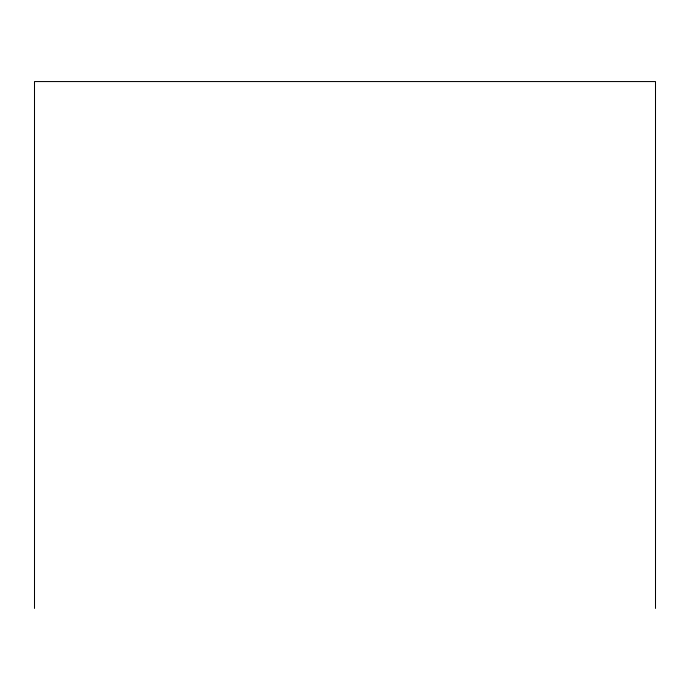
<?xml version="1.0" encoding="UTF-8"?>
<svg xmlns="http://www.w3.org/2000/svg" width="690" height="690" viewBox="0 0 690 690"><rect width="100%" height="100%" fill="white"/><g stroke="black" fill="none" stroke-linecap="round" stroke-linejoin="round"><path stroke-width="1.03" d="M655.5 608.442L655.5 81.558L34.5 81.558L34.5 608.442"/></g></svg>
